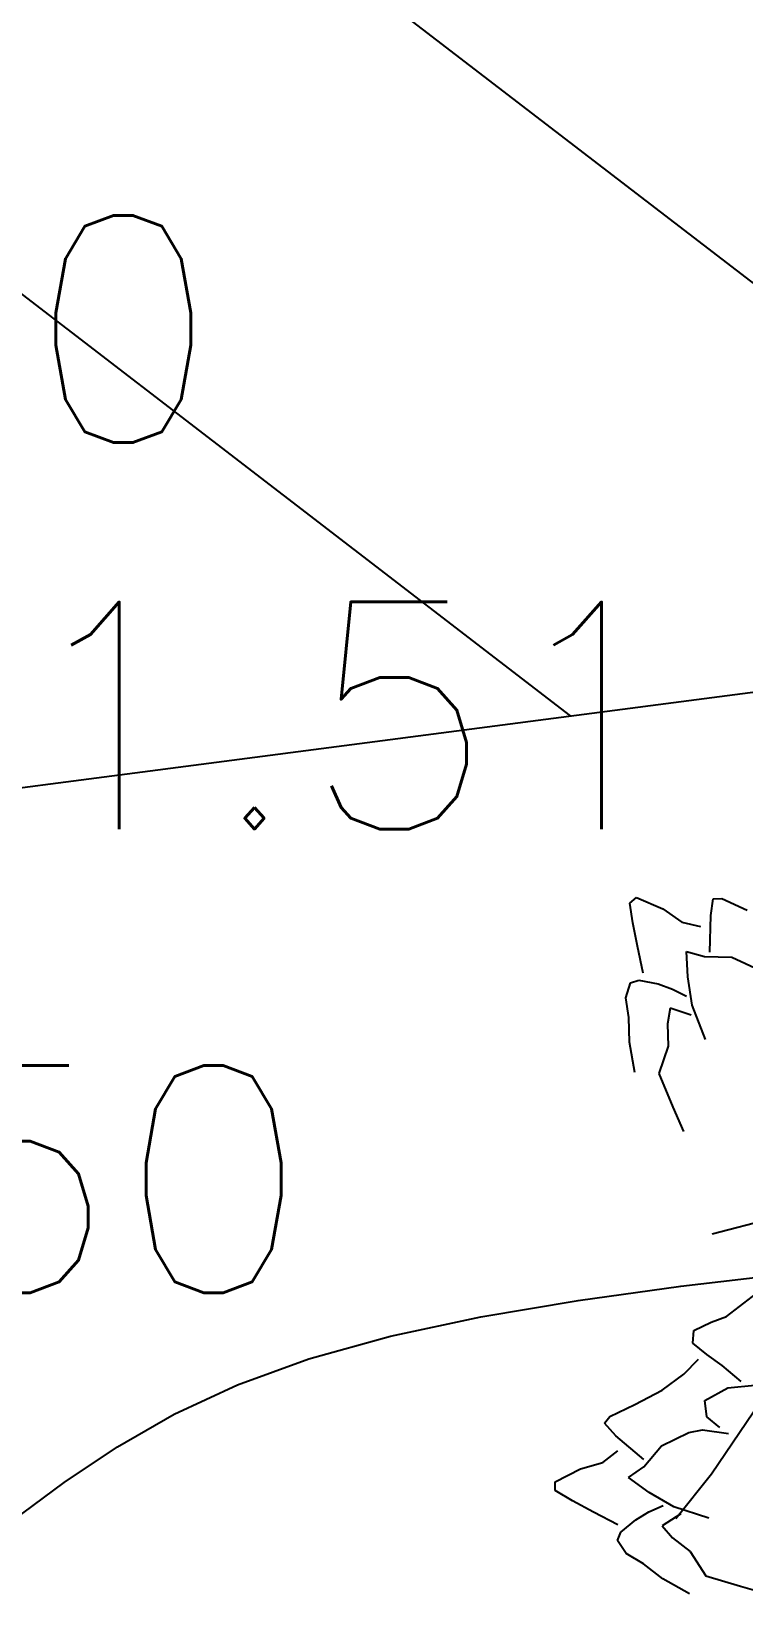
# Model space of a CAD drawing. Header units: millimetres. Extents: x 524954 to 526204, y 9523489 to 9524010.
# Drawn here: x 525516.23 to 525519.37, y 9523573.1 to 9523579.97 of the extents above; entities that cross this region are included whole.
import ezdxf

# ---------------------------------------------------------------- set-up
doc = ezdxf.new("R2010")
doc.units = ezdxf.units.MM
doc.header["$PDMODE"] = 32
doc.header["$PDSIZE"] = 0.5
doc.linetypes.add('ACAD_ISO12W100', pattern=[21, 12, -3, 0, -3, 0, -3])
for name, color, linetype in [('Arbre', 34, 'ACAD_ISO12W100'), ('Bati', 6, 'Continuous'), ('Bati_H', 1, 'Continuous'), ('CN_01_00', 3, 'Continuous'), ('TopoAlt', 3, 'Continuous'), ('TOPOJIS', 7, 'Continuous')]:
    doc.layers.add(name, color=color, linetype=linetype)
doc.styles.add('Simplex 1.0', font='Simplex.shx', dxfattribs={"width": 0.99, "height": 1})

# ---------------------------------------------------------------- blocks, each defined once
blk = doc.blocks.new('TCPOINT M')
at = {"color": 0}
blk.add_point((0, 0), dxfattribs=at)
at = {"layer": 'TopoAlt', "style": 'Simplex 1.0', "width": 0.99}
blk.add_attdef('ALT', (0.15, 0.15), '', height=1, dxfattribs=at)
blk = doc.blocks.new('v088')
at = {"color": 3, "linetype": 'Continuous'}
for p, q in [((-3.5682, 6.3771), (-3.539, 6.4025)), ((-3.539, 6.4025), (-3.4232, 6.3514)), ((-3.2014, 6.3959), (-3.1633, 6.397)), ((-3.1633, 6.397), (-3.053, 6.3458)), ((-3.5548, 6.2904), (-3.5682, 6.3771)), ((-3.4232, 6.3514), (-3.3399, 6.2939)), ((-3.2129, 6.3221), (-3.2014, 6.3959)), ((-3.5355, 6.1876), (-3.5548, 6.2904)), ((-3.3399, 6.2939), (-3.2577, 6.2746)), ((-3.2164, 6.1615), (-3.2129, 6.3221)), ((-3.5103, 6.0686), (-3.5355, 6.1876)), ((-3.3198, 6.1639), (-3.2403, 6.1417)), ((-3.3139, 6.0525), (-3.3198, 6.1639)), ((-3.2403, 6.1417), (-3.1205, 6.1398)), ((-3.1205, 6.1398), (-2.9991, 6.0834)), ((-3.294, 5.9279), (-3.3139, 6.0525)), ((-3.5861, 5.9603), (-3.5662, 6.0262)), ((-3.5662, 6.0262), (-3.5284, 6.0381)), ((-3.5284, 6.0381), (-3.4436, 6.0215)), ((-3.4436, 6.0215), (-3.3804, 5.9989)), ((-3.3804, 5.9989), (-3.3196, 5.968)), ((-3.5727, 5.8736), (-3.5861, 5.9603)), ((-3.2352, 5.7773), (-3.294, 5.9279)), ((-3.5695, 5.7648), (-3.5727, 5.8736)), ((-3.3915, 5.9142), (-3.4031, 5.8459)), ((-3.2981, 5.8843), (-3.3915, 5.9142)), ((-3.4031, 5.8459), (-3.4003, 5.748)), ((-3.5466, 5.6322), (-3.5695, 5.7648)), ((-3.4003, 5.748), (-3.4403, 5.6271)), ((-3.4403, 5.6271), (-3.3789, 5.4792)), ((-3.3789, 5.4792), (-3.3323, 5.3717)), ((-3.1435, 4.5571), (-3.0095, 4.66)), ((-3.2101, 4.5328), (-3.1435, 4.5571)), ((-3.2911, 4.4407), (-3.2867, 4.4956)), ((-3.2867, 4.4956), (-3.2101, 4.5328)), ((-3.2303, 4.3905), (-3.2911, 4.4407)), ((-3.3314, 4.3035), (-3.2664, 4.3702)), ((-3.1617, 4.3413), (-3.2303, 4.3905)), ((-3.0788, 4.2707), (-3.1617, 4.3413)), ((-3.4268, 4.2328), (-3.3314, 4.3035)), ((-3.5467, 4.1705), (-3.4268, 4.2328)), ((-3.2386, 4.1877), (-3.1373, 4.2436)), ((-3.1373, 4.2436), (-3.0186, 4.2553)), ((-3.6561, 4.1174), (-3.5467, 4.1705)), ((-3.2291, 4.1152), (-3.2386, 4.1877)), ((-3.6793, 4.0872), (-3.6561, 4.1174)), ((-3.6294, 4.0317), (-3.6793, 4.0872)), ((-3.3093, 4.0465), (-3.2488, 4.0583)), ((-3.2488, 4.0583), (-3.1342, 4.0423)), ((-3.1725, 4.0683), (-3.2291, 4.1152)), ((-3.5071, 3.9275), (-3.6294, 4.0317)), ((-3.4297, 3.988), (-3.3093, 4.0465)), ((-3.6878, 3.9154), (-3.6208, 3.9668)), ((-3.5069, 3.8964), (-3.4297, 3.988)), ((-3.8977, 3.8297), (-3.785, 3.8871)), ((-3.785, 3.8871), (-3.6878, 3.9154)), ((-3.5743, 3.8488), (-3.5069, 3.8964)), ((-3.8965, 3.791), (-3.8977, 3.8297)), ((-3.8209, 3.7466), (-3.8965, 3.791)), ((-3.4842, 3.783), (-3.5743, 3.8488)), ((-3.3751, 3.7197), (-3.4842, 3.783)), ((-3.729, 3.6966), (-3.8209, 3.7466)), ((-3.4847, 3.6976), (-3.4223, 3.7252)), ((-3.2212, 3.6701), (-3.3751, 3.7197)), ((-3.6208, 3.641), (-3.729, 3.6966)), ((-3.6087, 3.6076), (-3.5422, 3.6629)), ((-3.5422, 3.6629), (-3.4847, 3.6976)), ((-3.3439, 3.6889), (-3.4261, 3.6355)), ((-3.6232, 3.5708), (-3.6087, 3.6076)), ((-3.4261, 3.6355), (-3.3805, 3.5833)), ((-3.3805, 3.5833), (-3.3028, 3.5236)), ((-3.5847, 3.5138), (-3.6232, 3.5708)), ((-3.5091, 3.4694), (-3.5847, 3.5138)), ((-3.3028, 3.5236), (-3.2344, 3.4162)), ((-3.4228, 3.4031), (-3.5091, 3.4694)), ((-3.3055, 3.337), (-3.4228, 3.4031)), ((-3.2344, 3.4162), (-3.081, 3.3703)), ((-3.081, 3.3703), (-2.9682, 3.3386))]:
    blk.add_line(p, q, dxfattribs=at)
at = {"linetype": 'Continuous'}
for p, q in [((-2.9464, 4.9876), (-3.2062, 4.92)), ((-2.9315, 4.2727), (-3.209, 3.8627)), ((-3.209, 3.8627), (-3.3666, 3.6666))]:
    blk.add_line(p, q, dxfattribs=at)

msp = doc.modelspace()

# ---------------------------------------------------------------- hatches: boundary and pattern name
at = {"layer": 'Bati_H'}
h = msp.add_hatch(dxfattribs=at)
h.set_pattern_fill('_U', color=256, scale=2, angle=142.44123, style=0, pattern_type=0)
h.set_pattern_definition([(142.441232171, (0, 0), (-1.2191496898, -1.58545704258), [])])
h.paths.add_polyline_path([(525521.2202, 9523582.7037), (525520.5993, 9523587.458), (525516.8602, 9523587.0394), (525517.3392, 9523583.3717), (525513.5627, 9523582.8785), (525514.4069, 9523576.4108), (525521.8659, 9523577.385), (525521.1721, 9523582.6974)])

# ---------------------------------------------------------------- linework, layer by layer
at = {"layer": 'Bati', "flags": 128}
msp.add_lwpolyline([(525521.2202, 9523582.7037), (525520.5993, 9523587.458), (525516.8602, 9523587.0394), (525517.3392, 9523583.3717), (525513.5627, 9523582.8785), (525514.4069, 9523576.4108), (525521.8659, 9523577.385), (525521.1721, 9523582.6974)], close=True, dxfattribs=at)
at = {"layer": 'CN_01_00', "elevation": 271, "flags": 128}
msp.add_lwpolyline([(525516.1508, 9523573.4154), (525516.3781, 9523573.5844), (525516.612, 9523573.7414), (525516.8625, 9523573.8853), (525517.14, 9523574.0152), (525517.4545, 9523574.1298), (525517.8133, 9523574.2287), (525518.2111, 9523574.3134), (525518.6396, 9523574.386), (525519.0905, 9523574.4485), (525519.5556, 9523574.503), (525520.0266, 9523574.5516), (525520.4952, 9523574.5964), (525520.9532, 9523574.6395), (525521.3934, 9523574.6827), (525521.8143, 9523574.7279), (525522.2152, 9523574.7765), (525522.5958, 9523574.83), (525522.9555, 9523574.8901), (525523.2939, 9523574.9582), (525523.6104, 9523575.036), (525523.9048, 9523575.1249), (525523.9626, 9523575.1465)], dxfattribs=at)

# ---------------------------------------------------------------- block references
at = {"layer": 'Arbre'}
msp.add_blockref('v088', (525522.435, 9523569.758), dxfattribs=at)
at = {"layer": 'TOPOJIS'}
ref = msp.add_blockref('TCPOINT M', (525512.3454, 9523578.1121, 271.7), dxfattribs=at)
ref.add_attrib('ALT', '271.70', (525512.3954, 9523578.1621, 271.7), dxfattribs={"layer": 'TopoAlt', "height": 1, "style": 'Simplex 1.0', "width": 0.99})
ref = msp.add_blockref('TCPOINT M', (525514.4069, 9523576.4108, 271.51), dxfattribs=at)
ref.add_attrib('ALT', '271.51', (525514.4569, 9523576.4608, 271.51), dxfattribs={"layer": 'TopoAlt', "height": 1, "style": 'Simplex 1.0', "width": 0.99})
ref = msp.add_blockref('TCPOINT M', (525512.7423, 9523574.3699, 271.5), dxfattribs=at)
ref.add_attrib('ALT', '271.50', (525512.7923, 9523574.4199, 271.5), dxfattribs={"layer": 'TopoAlt', "height": 1, "style": 'Simplex 1.0', "width": 0.99})

doc.saveas('drawing.dxf')
